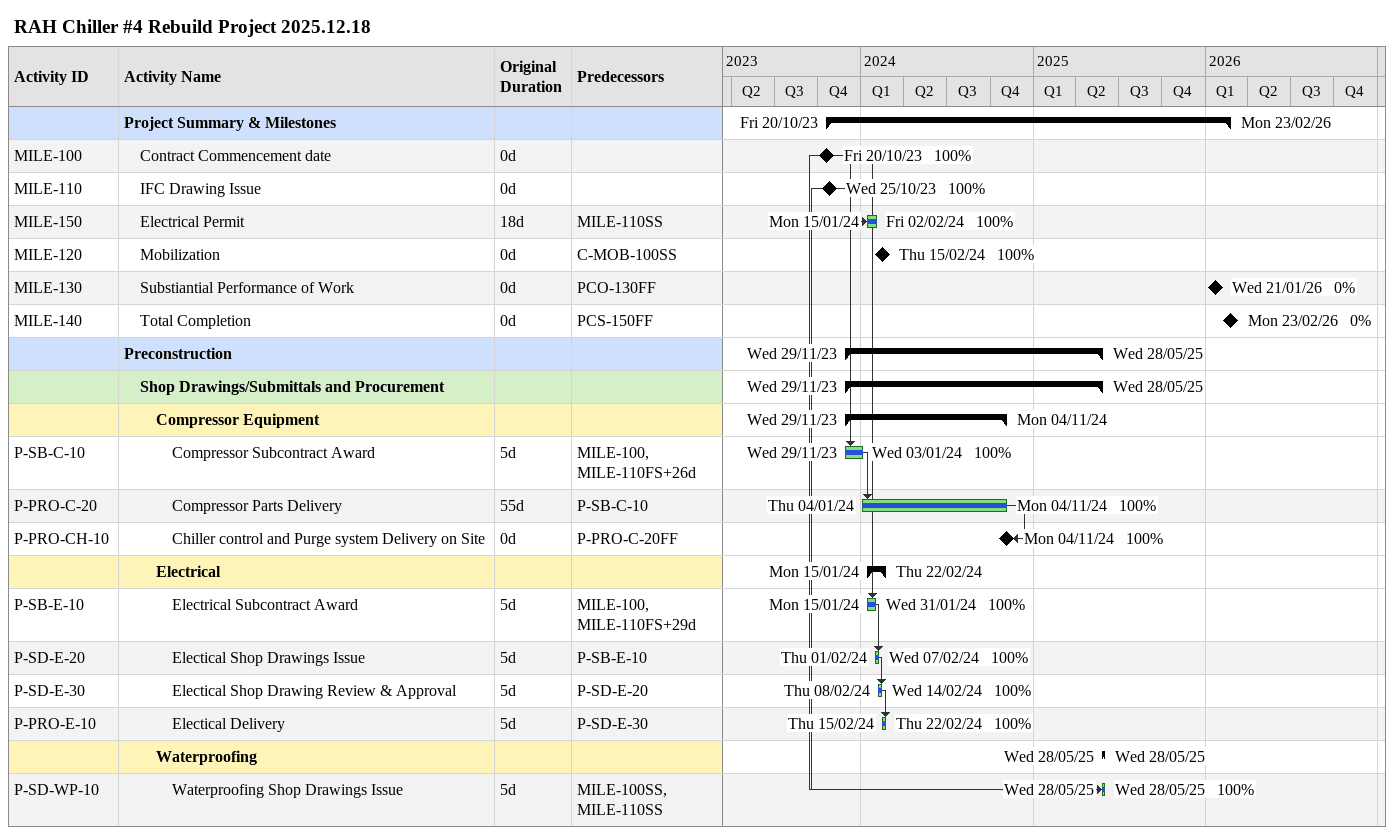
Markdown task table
RAH Chiller #4 Rebuild Project 2025.12.18

| ID | Level | Task | Original duration | Start | Finish | Predecessors | % complete |
|---|---|---|---|---|---|---|---|
|  | 1 | **Project Summary & Milestones** |  | 2023-10-20 | 2026-02-23 |  |  |
| MILE-100 | 2 | Contract Commencement date | 0d | 2023-10-20 | 2023-10-20 |  | 100 |
| MILE-110 | 2 | IFC Drawing Issue | 0d | 2023-10-25 | 2023-10-25 |  | 100 |
| MILE-150 | 2 | Electrical Permit | 18d | 2024-01-15 | 2024-02-02 | MILE-110SS | 100 |
| MILE-120 | 2 | Mobilization | 0d | 2024-02-15 | 2024-02-15 | C-MOB-100SS | 100 |
| MILE-130 | 2 | Substiantial Performance of Work | 0d | 2026-01-21 | 2026-01-21 | PCO-130FF | 0 |
| MILE-140 | 2 | Total Completion | 0d | 2026-02-23 | 2026-02-23 | PCS-150FF | 0 |
|  | 1 | **Preconstruction** |  | 2023-11-29 | 2025-05-28 |  |  |
|  | 2 | **Shop Drawings/Submittals and Procurement** |  | 2023-11-29 | 2025-05-28 |  |  |
|  | 3 | **Compressor Equipment** |  | 2023-11-29 | 2024-11-04 |  |  |
| P-SB-C-10 | 4 | Compressor Subcontract Award | 5d | 2023-11-29 | 2024-01-03 | MILE-100, MILE-110FS+26d | 100 |
| P-PRO-C-20 | 4 | Compressor Parts Delivery | 55d | 2024-01-04 | 2024-11-04 | P-SB-C-10 | 100 |
| P-PRO-CH-10 | 4 | Chiller control and Purge system Delivery on Site | 0d | 2024-11-04 | 2024-11-04 | P-PRO-C-20FF | 100 |
|  | 3 | **Electrical** |  | 2024-01-15 | 2024-02-22 |  |  |
| P-SB-E-10 | 4 | Electrical Subcontract Award | 5d | 2024-01-15 | 2024-01-31 | MILE-100, MILE-110FS+29d | 100 |
| P-SD-E-20 | 4 | Electical Shop Drawings Issue | 5d | 2024-02-01 | 2024-02-07 | P-SB-E-10 | 100 |
| P-SD-E-30 | 4 | Electical Shop Drawing Review & Approval | 5d | 2024-02-08 | 2024-02-14 | P-SD-E-20 | 100 |
| P-PRO-E-10 | 4 | Electical Delivery | 5d | 2024-02-15 | 2024-02-22 | P-SD-E-30 | 100 |
|  | 3 | **Waterproofing** |  | 2025-05-28 | 2025-05-28 |  |  |
| P-SD-WP-10 | 4 | Waterproofing Shop Drawings Issue | 5d | 2025-05-28 | 2025-05-28 | MILE-100SS, MILE-110SS | 100 |
